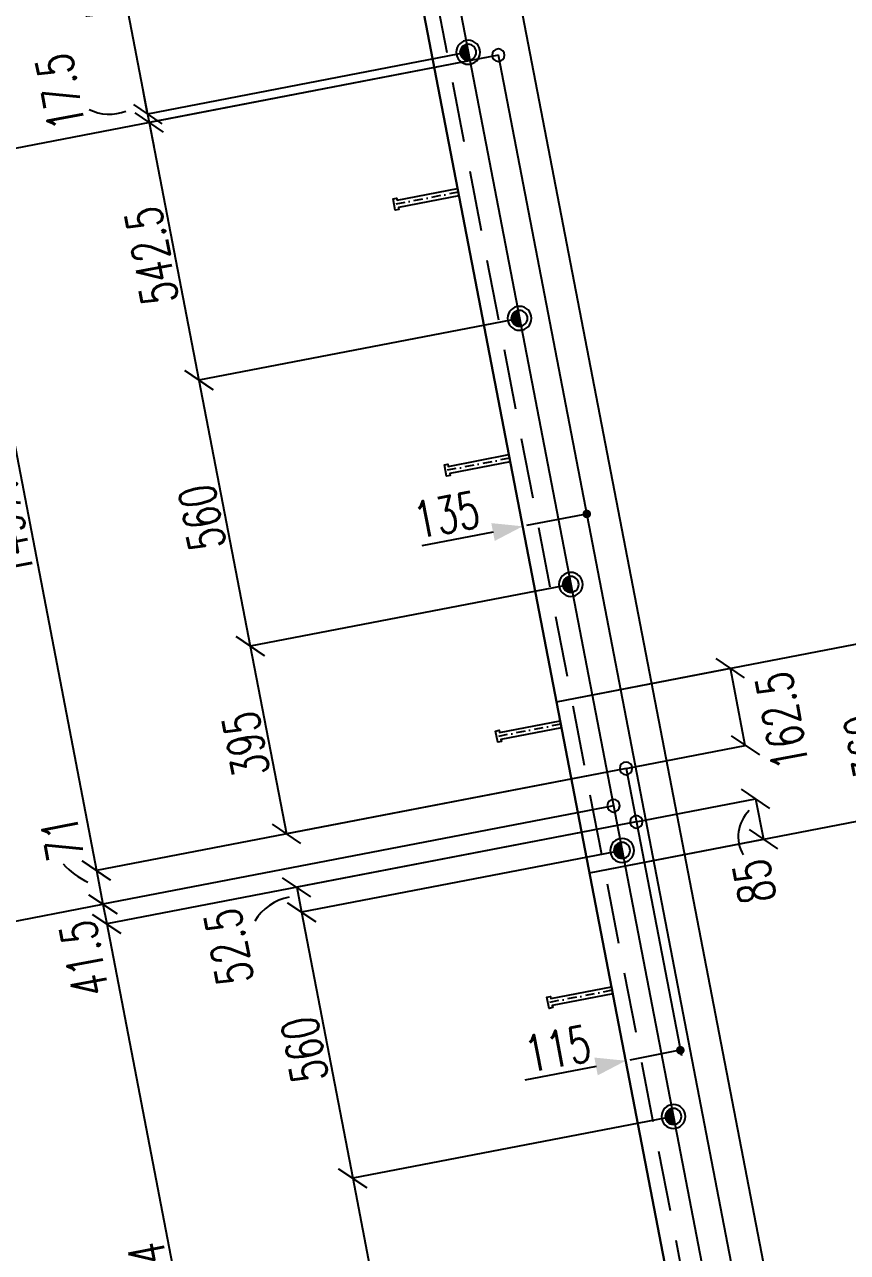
# Model space of a CAD drawing. Extents: x 550527 to 570802, y -80343 to -65993.
# Drawn here: x 567026 to 568727, y -70834 to -68296 of the extents above; entities that cross this region are included whole.
import ezdxf

# ---------------------------------------------------------------- set-up
doc = ezdxf.new("R2010")
doc.units = 0
doc.header["$LTSCALE"] = 250
doc.header["$MEASUREMENT"] = 0
doc.linetypes.add('DASHDOT', pattern=[1, 0.5, -0.25, 0, -0.25])
doc.linetypes.add('DASHED', pattern=[0.75, 0.5, -0.25])
doc.layers.get('0').update_dxf_attribs({"linetype": 'CONTINUOUS'})
doc.layers.get('DEFPOINTS').update_dxf_attribs({"linetype": 'CONTINUOUS'})
for name, color, linetype in [('ASSI', 6, 'CONTINUOUS'), ('Echelon', 1, 'CONTINUOUS'), ('FORI', 2, 'CONTINUOUS'), ('LINEA_ANG', 2, 'CONTINUOUS'), ('LP', 3, 'CONTINUOUS'), ('LS', 7, 'CONTINUOUS'), ('MZ', 6, 'DASHDOT'), ('QT_MAL', 7, 'CONTINUOUS'), ('QT_MPR', 7, 'CONTINUOUS'), ('QT_MSP', 7, 'CONTINUOUS'), ('TRAT-Y', 7, 'DASHED')]:
    doc.layers.add(name, color=color, linetype=linetype)
doc.styles.add('QUOTE', font='ROMANS8.SHX', dxfattribs={"width": 0.7})
doc.styles.add('RS', font='ROMANS8.shx', dxfattribs={"width": 0.7})
doc.styles.get("Standard").update_dxf_attribs({"font": 'ROMANS8.SHX', "width": 0.7})
doc.dimstyles.new('FRECCE1', dxfattribs={"dimtxt": 75, "dimasz": 8.33, "dimexe": 0, "dimexo": 0, "dimgap": 1, "dimtad": 1, "dimzin": 0, "dimdsep": 46, "dimtxsty": 'RS', "dimblk1": 'QUOTP', "dimblk2": 'QUOTF', "dimsah": 1, "dimcen": 0, "dimclrd": 2, "dimclre": 2, "dimclrt": 7, "dimadec": 0, "dimazin": 0, "dimtfac": 1, "dimtix": 1, "dimtmove": 2, "dimatfit": 3, "dimldrblk": 'QUOTP', "dimfxl": 1, "dimtolj": 1, "dimtzin": 0, "dimarcsym": 0})
doc.dimstyles.new('TRATTO', dxfattribs={"dimscale": 0, "dimtxt": 75, "dimasz": 50, "dimexe": 0, "dimexo": 0, "dimgap": 10, "dimtad": 1, "dimrnd": 0.5, "dimdsep": 46, "dimtxsty": 'RS', "dimblk1": 'OBLIQUE', "dimblk2": 'OBLIQUE', "dimsah": 1, "dimcen": 0.09, "dimclrd": 2, "dimclre": 2, "dimclrt": 7, "dimadec": 0, "dimazin": 0, "dimtfac": 1, "dimtix": 1, "dimtmove": 2, "dimatfit": 3, "dimfxl": 1, "dimtolj": 1, "dimtzin": 0, "dimarcsym": 0})

# ---------------------------------------------------------------- blocks, each defined once
blk = doc.blocks.new('16')
blk.add_circle((0, 0), 1)
blk = doc.blocks.new('ASSE98')
blk.add_line((0, 0), (1, 0))
at = {"color": 7, "style": 'QUOTE', "width": 0.5, "flags": 1}
for tag, p in [('TI', (1.38308, 6.82731)), ('DI_S', (1.38308, 6.42178)), ('D_S', (1.38308, 6.02092)), ('E_S', (1.38308, 5.68065)), ('NFORI', (1.36454, 5.29792)), ('ALAR', (1.36349, 4.93246)), ('FAM', (1.3775, 4.54645)), ('ALA', (1.38308, 4.19257)), ('DISP2', (1.38308, 3.84971)), ('DISP1', (1.38308, 3.50686)), ('PINZAF', (1.38308, 3.164)), ('PINZAI', (1.38308, 2.82114)), ('TRP', (1.38308, 2.47829)), ('NP', (1.38308, 2.13543)), ('SV', (1.38308, 1.79257)), ('PESO', (1.38308, 1.44971)), ('QUA', (1.38308, 1.10686)), ('LUN', (1.38308, 0.764)), ('PROF', (1.38308, 0.42114)), ('POS', (1.38308, 0.07829))]:
    blk.add_attdef(tag, p, '', height=0.2, dxfattribs=at)
at = {"color": 7, "flags": 1}
for tag, p in [('LAV1', (3.07431, 6.82847)), ('LAV2', (3.07431, 6.49513)), ('LAV3', (3.07431, 6.1618)), ('LAV4', (3.07431, 5.82847)), ('LAV5', (3.07431, 5.49513)), ('LAV6', (3.07431, 5.1618)), ('LAV7', (3.07431, 4.82847)), ('LAV8', (3.07431, 4.49513)), ('LAV9', (3.07431, 4.1618)), ('LAV10', (3.07431, 3.82847))]:
    blk.add_attdef(tag, p, '', height=0.2, dxfattribs=at)
blk = doc.blocks.new('A$C6E393FD9')
at = {"layer": 'Echelon', "color": 3}
blk.add_lwpolyline([(2.5, 0), (0, 19.8), (168.6, 41.4), (167.9, 47.2), (177.8, 48.5), (181.8, 17.1), (171.9, 15.8), (171.2, 21.6), (2.5, 0)], close=True, dxfattribs=at)
at = {"layer": 'MZ', "ltscale": 0.2}
blk.add_line((1.3, 9.9), (179.8, 32.8), dxfattribs=at)
blk = doc.blocks.new('P20')
at = {"color": 0}
for p, q in [((0, 0.98), (0.02, 1)), ((0, 0.94), (0.06, 1)), ((1, -0.01), (0, 0.99)), ((0, 0.89), (0.1, 0.99)), ((0, 0.85), (0.14, 0.99)), ((0, 0.8), (0.18, 0.98)), ((0, 0.76), (0.22, 0.98)), ((0, 0.71), (0.25, 0.97)), ((0, 0.67), (0.29, 0.96)), ((1, -0.05), (0, 0.95)), ((0, 0.62), (0.32, 0.95)), ((0, 0.58), (0.36, 0.93)), ((0, 0.53), (0.39, 0.92)), ((0, 0.49), (0.42, 0.91)), ((1, -0.09), (0, 0.9)), ((0, 0.44), (0.45, 0.89)), ((0, 0.4), (0.48, 0.88)), ((0.99, -0.13), (0, 0.86)), ((0, 0.35), (0.51, 0.86)), ((0, 0.31), (0.54, 0.84)), ((0, 0.26), (0.56, 0.83)), ((0.99, -0.17), (0, 0.81)), ((0, 0.22), (0.59, 0.81)), ((0, 0.17), (0.61, 0.79)), ((0.98, -0.21), (0, 0.77)), ((0, 0.13), (0.64, 0.77)), ((0, 0.08), (0.66, 0.75)), ((0, 0.04), (0.69, 0.73)), ((0.97, -0.25), (0, 0.72)), ((0, -0.01), (0.71, 0.7)), ((0.96, -0.28), (0, 0.68)), ((0, -0.05), (0.73, 0.68)), ((0, -0.1), (0.75, 0.66)), ((0.95, -0.32), (0, 0.63)), ((0, -0.14), (0.77, 0.63)), ((0, -0.19), (0.79, 0.61)), ((0.94, -0.35), (0, 0.59)), ((0, -0.23), (0.81, 0.58)), ((0, -0.28), (0.83, 0.56)), ((0.92, -0.38), (0, 0.54)), ((0, -0.32), (0.85, 0.53)), ((0.91, -0.41), (0, 0.5)), ((0, -0.36), (0.87, 0.5)), ((0, -0.41), (0.88, 0.47)), ((0.9, -0.44), (0, 0.45)), ((0, -0.45), (0.9, 0.44)), ((0.88, -0.47), (0, 0.41)), ((0, -0.5), (0.91, 0.41)), ((0, -0.54), (0.92, 0.38)), ((0.87, -0.5), (0, 0.36)), ((0, -0.59), (0.94, 0.35)), ((0.85, -0.53), (0, 0.32)), ((0, -0.63), (0.95, 0.31)), ((0, -0.68), (0.96, 0.28)), ((0.83, -0.56), (0, 0.27)), ((0, -0.72), (0.97, 0.25)), ((0.81, -0.58), (0, 0.23)), ((0, -0.77), (0.98, 0.21)), ((0.79, -0.61), (0, 0.18)), ((0, -0.81), (0.99, 0.17)), ((0.77, -0.63), (0, 0.14)), ((0, -0.86), (0.99, 0.13)), ((0.75, -0.66), (0, 0.09)), ((0, -0.9), (1, 0.09)), ((0.73, -0.68), (0, 0.05)), ((0, -0.95), (1, 0.05)), ((0.71, -0.7), (0, 0.01)), ((0, -0.99), (1, 0.01)), ((1, 0.04), (0.04, 1)), ((1, 0.09), (0.09, 1)), ((0.99, 0.14), (0.14, 0.99)), ((0.98, 0.19), (0.19, 0.98)), ((0.97, 0.25), (0.25, 0.97)), ((0.95, 0.31), (0.31, 0.95)), ((0.92, 0.38), (0.38, 0.92)), ((0.88, 0.47), (0.47, 0.88)), ((0.81, 0.59), (0.59, 0.81)), ((0.69, -0.73), (0, -0.04)), ((0.66, -0.75), (0, -0.08)), ((0.64, -0.77), (0, -0.13)), ((0.61, -0.79), (0, -0.17)), ((0.59, -0.81), (0, -0.22)), ((0.56, -0.83), (0, -0.26)), ((0.54, -0.84), (0, -0.31)), ((0.51, -0.86), (0, -0.35)), ((0.48, -0.88), (0, -0.4)), ((0.45, -0.89), (0, -0.44)), ((0.42, -0.91), (0, -0.49)), ((0.39, -0.92), (0, -0.53)), ((0.36, -0.93), (0, -0.58)), ((0.32, -0.95), (0, -0.62)), ((0.29, -0.96), (0, -0.67)), ((0.25, -0.97), (0, -0.71)), ((0.22, -0.98), (0, -0.76)), ((0.18, -0.98), (0, -0.8)), ((0.14, -0.99), (0, -0.85)), ((0.1, -0.99), (0, -0.89)), ((0.04, -1), (1, -0.04)), ((0.09, -1), (1, -0.09)), ((0.14, -0.99), (0.99, -0.14)), ((0.19, -0.98), (0.98, -0.19)), ((0.25, -0.97), (0.97, -0.25)), ((0.31, -0.95), (0.95, -0.31)), ((0.38, -0.92), (0.92, -0.38)), ((0.47, -0.88), (0.88, -0.47)), ((0.59, -0.81), (0.81, -0.59))]:
    blk.add_line(p, q, dxfattribs=at)
for radius in [1.5, 1]:
    blk.add_circle((0, 0), radius)
blk = doc.blocks.new('_OBLIQUE')
at = {"color": 0, "linetype": 'ByBlock'}
blk.add_line((-0.5, -0.5), (0.5, 0.5), dxfattribs=at)
blk = doc.blocks.new('*D56')
at = {"layer": 'DEFPOINTS', "color": 0, "transparency": 16777216}
for p in [(565347.1, -70469.6), (567974.7, -76305.1), (566526.3, -76584.4)]:
    blk.add_point(p, dxfattribs=at)
at = {"layer": 'QT_MPR', "color": 2, "lineweight": -2, "transparency": 16777216}
for p, q in [((565347.1, -70469.6), (566795.4, -70190.3)), ((566795.4, -70190.3), (567974.7, -76305.1)), ((566526.3, -76584.4), (567974.7, -76305.1))]:
    blk.add_line(p, q, dxfattribs=at)
at = {"layer": 'QT_MPR', "color": 2, "lineweight": -2, "transparency": 16777216, "xscale": 50, "yscale": 50, "zscale": 50}
for p, rotation in [((566795.4, -70190.3), 100.9154326102489), ((567974.7, -76305.1), 280.9154326102489)]:
    blk.add_blockref('_OBLIQUE', p, dxfattribs=dict(at, rotation=rotation))
at = {"layer": 'QT_MPR', "color": 7, "transparency": 16777216, "insert": (567338.4, -73256.7), "char_height": 75, "attachment_point": 5, "rotation": 100.9154, "style": 'RS'}
blk.add_mtext('\\A1;6227.5', dxfattribs=at)
blk = doc.blocks.new('*D102')
at = {"layer": 'DEFPOINTS', "color": 0, "transparency": 16777216}
for p in [(567672.2, -66867.9), (568005.7, -68359.6), (566891.2, -68574.5)]:
    blk.add_point(p, dxfattribs=at)
at = {"layer": 'QT_MPR', "color": 2, "lineweight": -2, "transparency": 16777216}
for p, q in [((567672.2, -66867.9), (566601.9, -67074.4)), ((566601.9, -67074.4), (566891.2, -68574.5)), ((568005.7, -68359.6), (566891.2, -68574.5))]:
    blk.add_line(p, q, dxfattribs=at)
at = {"layer": 'QT_MPR', "color": 2, "lineweight": -2, "transparency": 16777216, "xscale": 50, "yscale": 50, "zscale": 50}
for p, rotation in [((566601.9, -67074.4), 100.9154326102464), ((566891.2, -68574.5), 280.9154326102465)]:
    blk.add_blockref('_OBLIQUE', p, dxfattribs=dict(at, rotation=rotation))
at = {"layer": 'QT_MPR', "color": 7, "transparency": 16777216, "insert": (566699.9, -67833.4), "char_height": 75, "attachment_point": 5, "rotation": 100.9154, "style": 'RS'}
blk.add_mtext('\\A1;1527.5', dxfattribs=at)
blk = doc.blocks.new('*D103')
at = {"layer": 'DEFPOINTS', "color": 0, "transparency": 16777216}
for p in [(568005.7, -68359.6), (568269.6, -69833.7), (567174.8, -70044.9)]:
    blk.add_point(p, dxfattribs=at)
at = {"layer": 'QT_MPR', "color": 2, "lineweight": -2, "transparency": 16777216}
for p, q in [((568005.7, -68359.6), (566891.2, -68574.5)), ((566891.2, -68574.5), (567174.8, -70044.9)), ((568269.6, -69833.7), (567174.8, -70044.9))]:
    blk.add_line(p, q, dxfattribs=at)
at = {"layer": 'QT_MPR', "color": 2, "lineweight": -2, "transparency": 16777216, "xscale": 50, "yscale": 50, "zscale": 50}
for p, rotation in [((566891.2, -68574.5), 100.9154326102464), ((567174.8, -70044.9), 280.9154326102465)]:
    blk.add_blockref('_OBLIQUE', p, dxfattribs=dict(at, rotation=rotation))
at = {"layer": 'QT_MPR', "color": 7, "transparency": 16777216, "insert": (566986.3, -69318.7), "char_height": 75, "attachment_point": 5, "rotation": 100.9154, "style": 'RS'}
blk.add_mtext('\\A1;1497.5', dxfattribs=at)
blk = doc.blocks.new('*D104')
at = {"layer": 'DEFPOINTS', "color": 0, "transparency": 16777216}
for p in [(568269.6, -69833.7), (568243.8, -69911), (567188.2, -70114.6)]:
    blk.add_point(p, dxfattribs=at)
at = {"layer": 'QT_MPR', "color": 2, "lineweight": -2, "transparency": 16777216}
for p, q in [((568269.6, -69833.7), (567174.8, -70044.9)), ((568243.8, -69911), (567188.2, -70114.6)), ((567174.8, -70044.9), (567188.2, -70114.6))]:
    blk.add_line(p, q, dxfattribs=at)
at = {"layer": 'QT_MPR', "color": 2, "lineweight": -2, "transparency": 16777216, "xscale": 50, "yscale": 50, "zscale": 50}
for p, rotation in [((567174.8, -70044.9), 100.9154326102464), ((567188.2, -70114.6), 280.9154326102465)]:
    blk.add_blockref('_OBLIQUE', p, dxfattribs=dict(at, rotation=rotation))
at = {"layer": 'QT_MPR', "color": 7, "transparency": 16777216, "insert": (567104.1, -69978.5), "char_height": 75, "attachment_point": 5, "rotation": 100.9154, "style": 'RS'}
blk.add_mtext('\\A1;71', dxfattribs=at)
blk = doc.blocks.new('*D105')
at = {"layer": 'DEFPOINTS', "color": 0, "transparency": 16777216}
for p in [(568243.8, -69911), (568290.9, -69944.2), (567196.1, -70155.3)]:
    blk.add_point(p, dxfattribs=at)
at = {"layer": 'QT_MPR', "color": 2, "lineweight": -2, "transparency": 16777216}
for p, q in [((568243.8, -69911), (567188.2, -70114.6)), ((568290.9, -69944.2), (567196.1, -70155.3)), ((567188.2, -70114.6), (567196.1, -70155.3))]:
    blk.add_line(p, q, dxfattribs=at)
at = {"layer": 'QT_MPR', "color": 2, "lineweight": -2, "transparency": 16777216, "xscale": 50, "yscale": 50, "zscale": 50}
for p, rotation in [((567188.2, -70114.6), 100.9154326102464), ((567196.1, -70155.3), 280.9154326102465)]:
    blk.add_blockref('_OBLIQUE', p, dxfattribs=dict(at, rotation=rotation))
at = {"layer": 'QT_MPR', "color": 7, "transparency": 16777216, "insert": (567149.4, -70226.9), "char_height": 75, "attachment_point": 5, "rotation": 100.9154, "style": 'RS'}
blk.add_mtext('\\A1;41.5', dxfattribs=at)
blk = doc.blocks.new('*D106')
at = {"layer": 'DEFPOINTS', "color": 0, "transparency": 16777216}
for p in [(568290.9, -69944.2), (568595.3, -71417), (567480.8, -71631.9)]:
    blk.add_point(p, dxfattribs=at)
at = {"layer": 'QT_MPR', "color": 2, "lineweight": -2, "transparency": 16777216}
for p, q in [((568290.9, -69944.2), (567196.1, -70155.3)), ((567196.1, -70155.3), (567480.8, -71631.9)), ((568595.3, -71417), (567480.8, -71631.9))]:
    blk.add_line(p, q, dxfattribs=at)
at = {"layer": 'QT_MPR', "color": 2, "lineweight": -2, "transparency": 16777216, "xscale": 50, "yscale": 50, "zscale": 50}
for p, rotation in [((567196.1, -70155.3), 100.9154326102464), ((567480.8, -71631.9), 280.9154326102465)]:
    blk.add_blockref('_OBLIQUE', p, dxfattribs=dict(at, rotation=rotation))
at = {"layer": 'QT_MPR', "color": 7, "transparency": 16777216, "insert": (567291.8, -70902.6), "char_height": 75, "attachment_point": 5, "rotation": 100.9154, "style": 'RS'}
blk.add_mtext('\\A1;1504', dxfattribs=at)
blk = doc.blocks.new('*D117')
at = {"layer": 'DEFPOINTS', "color": 0, "transparency": 16777216}
for p in [(567837.4, -67803.8), (567943.4, -68353.7), (567280.6, -68481.5)]:
    blk.add_point(p, dxfattribs=at)
at = {"layer": 'QT_MSP', "color": 2, "lineweight": -2, "transparency": 16777216}
for p, q in [((567837.4, -67803.8), (567174.6, -67931.7)), ((567174.6, -67931.7), (567280.6, -68481.5)), ((567943.4, -68353.7), (567280.6, -68481.5))]:
    blk.add_line(p, q, dxfattribs=at)
at = {"layer": 'QT_MSP', "color": 2, "lineweight": -2, "transparency": 16777216, "xscale": 50, "yscale": 50, "zscale": 50}
for p, rotation in [((567174.6, -67931.7), 100.9154326102464), ((567280.6, -68481.5), 280.9154326102465)]:
    blk.add_blockref('_OBLIQUE', p, dxfattribs=dict(at, rotation=rotation))
at = {"layer": 'QT_MSP', "color": 7, "transparency": 16777216, "insert": (567181, -68215.6), "char_height": 75, "attachment_point": 5, "rotation": 100.9154, "style": 'RS'}
blk.add_mtext('\\A1;560', dxfattribs=at)
blk = doc.blocks.new('*D118')
at = {"layer": 'DEFPOINTS', "color": 0, "transparency": 16777216}
for p in [(567943.4, -68353.7), (568005.7, -68359.6), (567284, -68498.8)]:
    blk.add_point(p, dxfattribs=at)
at = {"layer": 'QT_MSP', "color": 2, "lineweight": -2, "transparency": 16777216}
for p, q in [((567943.4, -68353.7), (567280.6, -68481.5)), ((568005.7, -68359.6), (567284, -68498.8)), ((567280.6, -68481.5), (567271.2, -68432.4)), ((567280.6, -68481.5), (567284, -68498.8)), ((567284, -68498.8), (567293.4, -68547.9))]:
    blk.add_line(p, q, dxfattribs=at)
at = {"layer": 'QT_MSP', "color": 2, "lineweight": -2, "transparency": 16777216, "xscale": 50, "yscale": 50, "zscale": 50}
for p, rotation in [((567280.6, -68481.5), 280.9154326102465), ((567284, -68498.8), 100.9154326102464)]:
    blk.add_blockref('_OBLIQUE', p, dxfattribs=dict(at, rotation=rotation))
at = {"layer": 'QT_MSP', "color": 7, "transparency": 16777216, "insert": (567100.1, -68435.5), "char_height": 75, "attachment_point": 5, "rotation": 100.9154, "style": 'RS'}
blk.add_mtext('\\A1;17.5', dxfattribs=at)
blk = doc.blocks.new('*D119')
at = {"layer": 'DEFPOINTS', "color": 0, "transparency": 16777216}
for p in [(568005.7, -68359.6), (568049.5, -68903.6), (567386.7, -69031.4)]:
    blk.add_point(p, dxfattribs=at)
at = {"layer": 'QT_MSP', "color": 2, "lineweight": -2, "transparency": 16777216}
for p, q in [((568005.7, -68359.6), (567284, -68498.8)), ((567284, -68498.8), (567386.7, -69031.4)), ((568049.5, -68903.6), (567386.7, -69031.4))]:
    blk.add_line(p, q, dxfattribs=at)
at = {"layer": 'QT_MSP', "color": 2, "lineweight": -2, "transparency": 16777216, "xscale": 50, "yscale": 50, "zscale": 50}
for p, rotation in [((567284, -68498.8), 100.9154326102464), ((567386.7, -69031.4), 280.9154326102465)]:
    blk.add_blockref('_OBLIQUE', p, dxfattribs=dict(at, rotation=rotation))
at = {"layer": 'QT_MSP', "color": 7, "transparency": 16777216, "insert": (567288.7, -68774.1), "char_height": 75, "attachment_point": 5, "rotation": 100.9154, "style": 'RS'}
blk.add_mtext('\\A1;542.5', dxfattribs=at)
blk = doc.blocks.new('*D120')
at = {"layer": 'DEFPOINTS', "color": 0, "transparency": 16777216}
for p in [(568049.5, -68903.6), (568155.5, -69453.4), (567492.7, -69581.3)]:
    blk.add_point(p, dxfattribs=at)
at = {"layer": 'QT_MSP', "color": 2, "lineweight": -2, "transparency": 16777216}
for p, q in [((568049.5, -68903.6), (567386.7, -69031.4)), ((567386.7, -69031.4), (567492.7, -69581.3)), ((568155.5, -69453.4), (567492.7, -69581.3))]:
    blk.add_line(p, q, dxfattribs=at)
at = {"layer": 'QT_MSP', "color": 2, "lineweight": -2, "transparency": 16777216, "xscale": 50, "yscale": 50, "zscale": 50}
for p, rotation in [((567386.7, -69031.4), 100.9154326102464), ((567492.7, -69581.3), 280.9154326102465)]:
    blk.add_blockref('_OBLIQUE', p, dxfattribs=dict(at, rotation=rotation))
at = {"layer": 'QT_MSP', "color": 7, "transparency": 16777216, "insert": (567393.1, -69315.3), "char_height": 75, "attachment_point": 5, "rotation": 100.9154, "style": 'RS'}
blk.add_mtext('\\A1;560', dxfattribs=at)
blk = doc.blocks.new('*D121')
at = {"layer": 'DEFPOINTS', "color": 0, "transparency": 16777216}
for p in [(568155.5, -69453.4), (568269.6, -69833.7), (567567.5, -69969.1)]:
    blk.add_point(p, dxfattribs=at)
at = {"layer": 'QT_MSP', "color": 2, "lineweight": -2, "transparency": 16777216}
for p, q in [((568155.5, -69453.4), (567492.7, -69581.3)), ((567492.7, -69581.3), (567567.5, -69969.1)), ((568269.6, -69833.7), (567567.5, -69969.1))]:
    blk.add_line(p, q, dxfattribs=at)
at = {"layer": 'QT_MSP', "color": 2, "lineweight": -2, "transparency": 16777216, "xscale": 50, "yscale": 50, "zscale": 50}
for p, rotation in [((567492.7, -69581.3), 100.9154326102464), ((567567.5, -69969.1), 280.9154326102465)]:
    blk.add_blockref('_OBLIQUE', p, dxfattribs=dict(at, rotation=rotation))
at = {"layer": 'QT_MSP', "color": 7, "transparency": 16777216, "insert": (567483.5, -69784.2), "char_height": 75, "attachment_point": 5, "rotation": 100.9154, "style": 'RS'}
blk.add_mtext('\\A1;395', dxfattribs=at)
blk = doc.blocks.new('*D122')
at = {"layer": 'DEFPOINTS', "color": 0, "transparency": 16777216}
for p in [(568290.9, -69944.2), (568261.6, -70003.3), (567598.8, -70131.1)]:
    blk.add_point(p, dxfattribs=at)
at = {"layer": 'QT_MSP', "color": 2, "lineweight": -2, "transparency": 16777216}
for p, q in [((568290.9, -69944.2), (567588.8, -70079.5)), ((568261.6, -70003.3), (567598.8, -70131.1)), ((567588.8, -70079.5), (567598.8, -70131.1))]:
    blk.add_line(p, q, dxfattribs=at)
at = {"layer": 'QT_MSP', "color": 2, "lineweight": -2, "transparency": 16777216, "xscale": 50, "yscale": 50, "zscale": 50}
for p, rotation in [((567588.8, -70079.5), 100.9154326102464), ((567598.8, -70131.1), 280.9154326102465)]:
    blk.add_blockref('_OBLIQUE', p, dxfattribs=dict(at, rotation=rotation))
at = {"layer": 'QT_MSP', "color": 7, "transparency": 16777216, "insert": (567448.4, -70202.4), "char_height": 75, "attachment_point": 5, "rotation": 100.9154, "style": 'RS'}
blk.add_mtext('\\A1;52.5', dxfattribs=at)
blk = doc.blocks.new('*D123')
at = {"layer": 'DEFPOINTS', "color": 0, "transparency": 16777216}
for p in [(568261.6, -70003.3), (568367.6, -70553.2), (567704.8, -70681)]:
    blk.add_point(p, dxfattribs=at)
at = {"layer": 'QT_MSP', "color": 2, "lineweight": -2, "transparency": 16777216}
for p, q in [((568261.6, -70003.3), (567598.8, -70131.1)), ((567598.8, -70131.1), (567704.8, -70681)), ((568367.6, -70553.2), (567704.8, -70681))]:
    blk.add_line(p, q, dxfattribs=at)
at = {"layer": 'QT_MSP', "color": 2, "lineweight": -2, "transparency": 16777216, "xscale": 50, "yscale": 50, "zscale": 50}
for p, rotation in [((567598.8, -70131.1), 100.9154326102464), ((567704.8, -70681), 280.9154326102465)]:
    blk.add_blockref('_OBLIQUE', p, dxfattribs=dict(at, rotation=rotation))
at = {"layer": 'QT_MSP', "color": 7, "transparency": 16777216, "insert": (567605.1, -70415.1), "char_height": 75, "attachment_point": 5, "rotation": 100.9154, "style": 'RS'}
blk.add_mtext('\\A1;560', dxfattribs=at)
blk = doc.blocks.new('*D124')
at = {"layer": 'DEFPOINTS', "color": 0, "transparency": 16777216}
for p in [(568367.6, -70553.2), (568481.2, -71142.3), (567818.4, -71270.1)]:
    blk.add_point(p, dxfattribs=at)
at = {"layer": 'QT_MSP', "color": 2, "lineweight": -2, "transparency": 16777216}
for p, q in [((568367.6, -70553.2), (567704.8, -70681)), ((567704.8, -70681), (567818.4, -71270.1)), ((568481.2, -71142.3), (567818.4, -71270.1))]:
    blk.add_line(p, q, dxfattribs=at)
at = {"layer": 'QT_MSP', "color": 2, "lineweight": -2, "transparency": 16777216, "xscale": 50, "yscale": 50, "zscale": 50}
for p, rotation in [((567704.8, -70681), 100.9154326102464), ((567818.4, -71270.1), 280.9154326102465)]:
    blk.add_blockref('_OBLIQUE', p, dxfattribs=dict(at, rotation=rotation))
at = {"layer": 'QT_MSP', "color": 7, "transparency": 16777216, "insert": (567715, -70984.6), "char_height": 75, "attachment_point": 5, "rotation": 100.9154, "style": 'RS'}
blk.add_mtext('\\A1;600', dxfattribs=at)
blk = doc.blocks.new('QUOTP')
at = {"layer": 'ASSI', "color": 2, "const_width": 1.07}
blk.add_lwpolyline([(-0.53, 0, 1), (0.53, 0, 1)], format="xyb", close=True, dxfattribs=at)
blk = doc.blocks.new('QUOTF')
at = {"layer": 'LS', "color": 2}
blk.add_line((7.5, 0), (25.5, 0), dxfattribs=at)
blk.add_solid([(7.5, 2.25), (0, 0), (7.5, -2.25)], dxfattribs=at)
blk = doc.blocks.new('*D176')
at = {"layer": 'DEFPOINTS', "color": 0, "transparency": 16777216}
for p in [(568188.5, -69307.8), (568056, -69333.4), (568056, -69333.4)]:
    blk.add_point(p, dxfattribs=at)
at = {"layer": 'QT_MAL', "color": 2, "lineweight": -2, "transparency": 16777216}
blk.add_line((568180.4, -69309.4), (568064.2, -69331.8), dxfattribs=at)
at = {"layer": 'QT_MAL', "color": 2, "lineweight": -2, "transparency": 16777216, "xscale": 8.33, "yscale": 8.33, "zscale": 8.33}
for name, p, rotation in [('QUOTP', (568188.5, -69307.8), 10.91543261024647), ('QUOTF', (568056, -69333.4), 190.9154326102464)]:
    blk.add_blockref(name, p, dxfattribs=dict(at, rotation=rotation))
at = {"layer": 'QT_MAL', "color": 7, "transparency": 16777216, "insert": (567898.8, -69309.7), "char_height": 75, "attachment_point": 5, "rotation": 10.9154, "style": 'RS'}
blk.add_mtext('\\A1;135', dxfattribs=at)
blk = doc.blocks.new('*D178')
at = {"layer": 'DEFPOINTS', "color": 0, "transparency": 16777216}
for p in [(568381.9, -70416.3), (568269, -70438), (568269, -70438)]:
    blk.add_point(p, dxfattribs=at)
at = {"layer": 'QT_MAL', "color": 2, "lineweight": -2, "transparency": 16777216}
for p, q in [((568373.8, -70417.8), (568277.2, -70436.5)), ((568381.9, -70416.3), (568381.9, -70416.3)), ((568269, -70438), (568269, -70438))]:
    blk.add_line(p, q, dxfattribs=at)
at = {"layer": 'QT_MAL', "color": 2, "lineweight": -2, "transparency": 16777216, "xscale": 8.33, "yscale": 8.33, "zscale": 8.33}
for name, p, rotation in [('QUOTF', (568269, -70438), 190.9154326102489), ('QUOTP', (568381.9, -70416.3), 10.91543261024887)]:
    blk.add_blockref(name, p, dxfattribs=dict(at, rotation=rotation))
at = {"layer": 'QT_MAL', "color": 7, "transparency": 16777216, "insert": (568128.4, -70413.2), "char_height": 75, "attachment_point": 5, "rotation": 10.9154, "style": 'RS'}
blk.add_mtext('\\A1;115', dxfattribs=at)
blk = doc.blocks.new('*D200')
at = {"layer": 'DEFPOINTS', "color": 0, "transparency": 16777216}
for p in [(568485.4, -69626.6), (568125.9, -69695.9), (568269.6, -69833.7)]:
    blk.add_point(p, dxfattribs=at)
at = {"layer": 'LP', "color": 2, "lineweight": -2, "transparency": 16777216}
for p, q in [((568125.9, -69695.9), (568485.4, -69626.6)), ((568516.2, -69786.2), (568485.4, -69626.6)), ((568269.6, -69833.7), (568516.2, -69786.2))]:
    blk.add_line(p, q, dxfattribs=at)
at = {"layer": 'LP', "color": 2, "lineweight": -2, "transparency": 16777216, "xscale": 50, "yscale": 50, "zscale": 50}
for p, rotation in [((568485.4, -69626.6), 100.9154326102451), ((568516.2, -69786.2), 280.9154326102451)]:
    blk.add_blockref('_OBLIQUE', p, dxfattribs=dict(at, rotation=rotation))
at = {"layer": 'LP', "color": 7, "transparency": 16777216, "insert": (568592.3, -69735.4), "char_height": 75, "attachment_point": 5, "rotation": 100.9154, "style": 'RS'}
blk.add_mtext('\\A1;162.5', dxfattribs=at)
blk = doc.blocks.new('*D201')
at = {"layer": 'DEFPOINTS', "color": 0, "transparency": 16777216}
for p in [(568290.9, -69944.2), (568553.6, -69980.1), (568194.1, -70049.4)]:
    blk.add_point(p, dxfattribs=at)
at = {"layer": 'LP', "color": 2, "lineweight": -2, "transparency": 16777216}
for p, q in [((568290.9, -69944.2), (568537.5, -69896.6)), ((568537.5, -69896.6), (568553.6, -69980.1)), ((568194.1, -70049.4), (568553.6, -69980.1))]:
    blk.add_line(p, q, dxfattribs=at)
at = {"layer": 'LP', "color": 2, "lineweight": -2, "transparency": 16777216, "xscale": 50, "yscale": 50, "zscale": 50}
for p, rotation in [((568537.5, -69896.6), 100.9154326102451), ((568553.6, -69980.1), 280.9154326102451)]:
    blk.add_blockref('_OBLIQUE', p, dxfattribs=dict(at, rotation=rotation))
at = {"layer": 'LP', "color": 7, "transparency": 16777216, "insert": (568534.8, -70067.4), "char_height": 75, "attachment_point": 5, "rotation": 100.9154, "style": 'RS'}
blk.add_mtext('\\A1;85', dxfattribs=at)
blk = doc.blocks.new('*D202')
at = {"layer": 'DEFPOINTS', "color": 0, "transparency": 16777216}
for p in [(568780, -69569.8), (568125.9, -69695.9), (568194.1, -70049.4)]:
    blk.add_point(p, dxfattribs=at)
at = {"layer": 'LP', "color": 2, "lineweight": -2, "transparency": 16777216}
for p, q in [((568125.9, -69695.9), (568780, -69569.8)), ((568848.2, -69923.2), (568780, -69569.8)), ((568194.1, -70049.4), (568848.2, -69923.2))]:
    blk.add_line(p, q, dxfattribs=at)
at = {"layer": 'LP', "color": 2, "lineweight": -2, "transparency": 16777216, "xscale": 50, "yscale": 50, "zscale": 50}
for p, rotation in [((568780, -69569.8), 100.9154326102451), ((568848.2, -69923.2), 280.9154326102451)]:
    blk.add_blockref('_OBLIQUE', p, dxfattribs=dict(at, rotation=rotation))
at = {"layer": 'LP', "color": 7, "transparency": 16777216, "insert": (568768, -69787.1), "char_height": 75, "attachment_point": 5, "rotation": 100.9154, "style": 'RS'}
blk.add_mtext('\\A1;360', dxfattribs=at)

msp = doc.modelspace()

# ---------------------------------------------------------------- linework, layer by layer
at = {"layer": 'LINEA_ANG'}
for p, q in [((567652.94, -66187.304), (569413.988, -75319.046)), ((569217.606, -75356.918), (567456.559, -66225.176))]:
    msp.add_line(p, q, dxfattribs=at)
at = {"layer": 'LS', "color": 6}
for p, q in [((567530.212, -66210.972), (569291.259, -75342.714)), ((569184.898, -74474.385), (568005.669, -68359.605)), ((568269.597, -69833.746), (568384.076, -70427.366))]:
    msp.add_line(p, q, dxfattribs=at)
at = {"layer": 'LS', "color": 2}
msp.add_line((566795.439, -70190.328), (567188.202, -70114.584), dxfattribs=at)
at = {"layer": 'LS', "color": 6}
for centre, radius, start, end in [((567201.656, -68389.639), 92.138, 242.849147, 291.667357), ((568575.85, -69974.779), 74.346, 133.671716, 210.523679), ((567227.554, -69920.333), 164.563, 222.416952, 244.628186), ((567593.191, -70204.202), 106.294, 100.670076, 149.003566)]:
    msp.add_arc(centre, radius, start, end, dxfattribs=at)
at = {"layer": 'TRAT-Y'}
msp.add_line((569249.027, -75350.859), (567487.98, -66219.117), dxfattribs=at)

# ---------------------------------------------------------------- block references
at = {"layer": 'ASSI', "xscale": 9300, "rotation": 280.9154326102465}
msp.add_blockref('ASSE98', (567456.558, -66225.173), dxfattribs=at)
at = {"layer": 'FORI'}
for name, p, xscale, yscale, zscale, rotation in [('P20', (567943.436, -68353.708), -16.5, 16.5, 16.5, 14.2878129977213), ('16', (568005.669, -68359.605), -13, 13, 13, 21.83086522049526), ('P20', (568049.478, -68903.576), -16.5, 16.5, 16.5, 14.2878129977213), ('P20', (568155.519, -69453.445), -16.5, 16.5, 16.5, 14.2878129977213), ('16', (568269.597, -69833.746), -13, 13, 13, 21.83086522049526), ('16', (568243.762, -69911.02), -13, 13, 13, 21.83086522049526), ('16', (568290.889, -69944.151), -13, 13, 13, 21.83086522050804), ('P20', (568261.561, -70003.313), -16.5, 16.5, 16.5, 14.2878129977213), ('P20', (568367.603, -70553.181), -16.5, 16.5, 16.5, 14.2878129977213)]:
    msp.add_blockref(name, p, dxfattribs=dict(at, xscale=xscale, yscale=yscale, zscale=zscale, rotation=rotation))
at = {"layer": 'LS', "color": 6, "xscale": 0.75, "yscale": 0.75, "zscale": 0.75, "rotation": 183.6182233075684}
for p in [(567923.285, -68635.361), (568029.327, -69185.23), (568135.368, -69735.098), (568241.41, -70284.966)]:
    msp.add_blockref('A$C6E393FD9', p, dxfattribs=at)

# ---------------------------------------------------------------- dimensions: what is measured, and where the dimension line sits
at = {"layer": 'LP'}
for base, p1, picture, middle in [((568780.007, -69569.757), (568194.055, -70049.391), '*D202', (568767.989, -69787.123)), ((568485.435, -69626.565), (568269.597, -69833.746), '*D200', (568592.334, -69735.377))]:
    dim = msp.add_linear_dim(base=base, p1=p1, p2=(568125.885, -69695.904), angle=280.915433, dimstyle='TRATTO', override={"dimscale": 1}, dxfattribs=at)
    dim.commit()
    dim.dimension.update_dxf_attribs({"geometry": picture, "text_midpoint": middle, "dimtype": 160})
dim = msp.add_linear_dim(base=(568553.604, -69980.052), p1=(568290.889, -69944.151), p2=(568194.055, -70049.391), angle=280.915433, text='85', dimstyle='TRATTO', override={"dimscale": 1}, dxfattribs=at)
dim.commit()
dim.dimension.update_dxf_attribs({"geometry": '*D201', "text_midpoint": (568534.813, -70067.441), "dimtype": 160})
at = {"layer": 'QT_MAL'}
for base, p1, p2, angle, text, picture, middle in [((568055.976, -69333.397), (568188.534, -69307.833), (568055.976, -69333.397), 10.915433, '135', '*D176', (567898.756, -69309.689)), ((568269.004, -70438.032), (568381.933, -70416.254), (568269.004, -70438.032), 190.915433, '115', '*D178', (568128.39, -70413.183))]:
    dim = msp.add_linear_dim(base=base, p1=p1, p2=p2, angle=angle, text=text, dimstyle='FRECCE1', dxfattribs=at)
    dim.commit()
    dim.dimension.update_dxf_attribs({"geometry": picture, "text_midpoint": middle, "dimtype": 160})
at = {"layer": 'QT_MPR'}
for base, p1, p2, text, picture, middle in [((566891.204, -68574.529), (567672.186, -66867.949), (568005.669, -68359.605), '1527.5', '*D102', (566699.909, -67833.436)), ((567174.76, -70044.884), (568005.669, -68359.605), (568269.597, -69833.746), '1497.5', '*D103', (566986.341, -69318.701)), ((567188.202, -70114.584), (568269.597, -69833.746), (568243.762, -69911.02), '71', '*D104', (567104.098, -69978.494)), ((567196.052, -70155.289), (568243.762, -69911.02), (568290.889, -69944.151), '41.5', '*D105', (567149.449, -70226.928)), ((567480.818, -71631.919), (568290.889, -69944.151), (568595.284, -71416.995), '1504', '*D106', (567291.794, -70902.598))]:
    dim = msp.add_linear_dim(base=base, p1=p1, p2=p2, angle=100.915433, text=text, dimstyle='TRATTO', override={"dimscale": 1}, dxfattribs=at)
    dim.commit()
    dim.dimension.update_dxf_attribs({"geometry": picture, "text_midpoint": middle, "dimtype": 160})
dim = msp.add_linear_dim(base=(567974.668, -76305.108), p1=(565347.115, -70469.635), p2=(566526.344, -76584.415), angle=100.915433, dimstyle='TRATTO', override={"dimscale": 1}, dxfattribs=at)
dim.commit()
dim.dimension.update_dxf_attribs({"geometry": '*D56', "text_midpoint": (567338.413, -73256.712), "dimtype": 160})
at = {"layer": 'QT_MSP'}
for base, p1, p2, text, picture, middle in [((567280.639, -68481.528), (567837.395, -67803.84), (567943.436, -68353.708), '560', '*D117', (567180.977, -68215.588)), ((567283.967, -68498.785), (567943.436, -68353.708), (568005.669, -68359.605), '17.5', '*D118', (567100.108, -68435.522)), ((567386.68, -69031.396), (568005.669, -68359.605), (568049.478, -68903.576), '542.5', '*D119', (567288.683, -68774.085)), ((567492.722, -69581.264), (568049.478, -68903.576), (568155.519, -69453.445), '560', '*D120', (567393.06, -69315.325)), ((567567.523, -69969.14), (568155.519, -69453.445), (568269.597, -69833.746), '395', '*D121', (567483.482, -69784.197)), ((567598.763, -70131.133), (568290.889, -69944.151), (568261.561, -70003.313), '52.5', '*D122', (567448.398, -70202.386)), ((567704.805, -70681.001), (568261.561, -70003.313), (568367.603, -70553.181), '560', '*D123', (567605.144, -70415.062)), ((567818.421, -71270.146), (568367.603, -70553.181), (568481.218, -71142.326), '600', '*D124', (567714.972, -70984.568))]:
    dim = msp.add_linear_dim(base=base, p1=p1, p2=p2, angle=100.915433, text=text, dimstyle='TRATTO', override={"dimscale": 1}, dxfattribs=at)
    dim.commit()
    dim.dimension.update_dxf_attribs({"geometry": picture, "text_midpoint": middle, "dimtype": 160})

doc.saveas('drawing.dxf')
